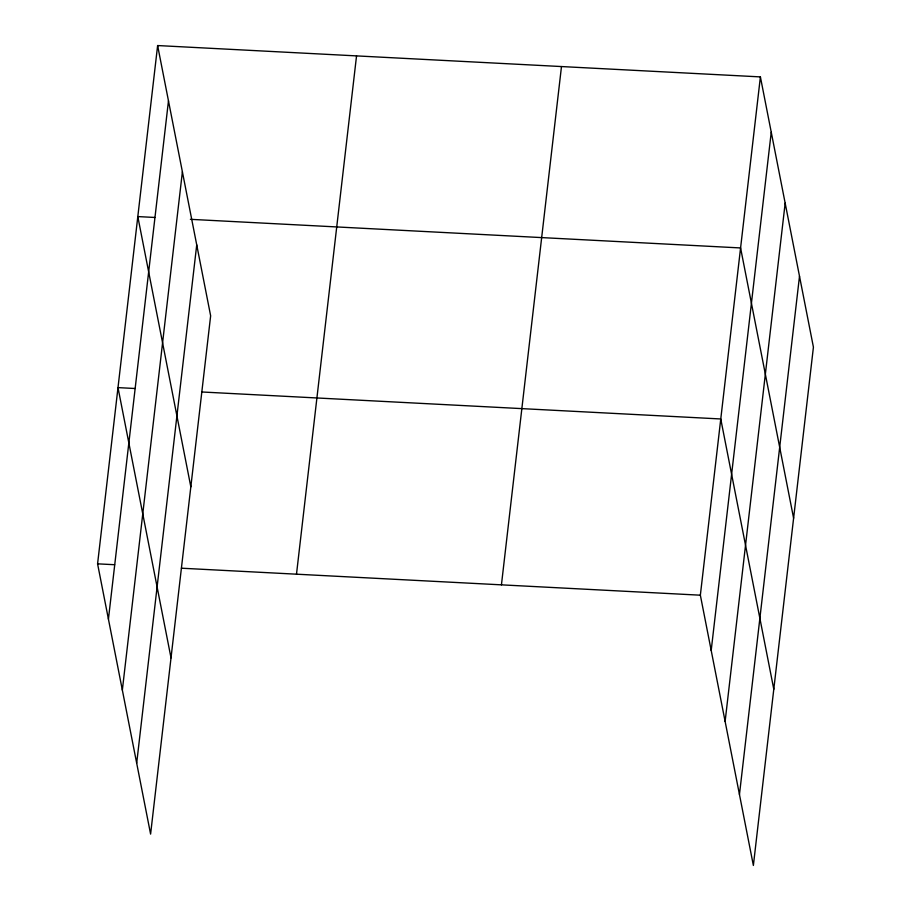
<?xml version="1.0" encoding="UTF-8"?>
<svg xmlns="http://www.w3.org/2000/svg" width="911" height="911" viewBox="0 0 911 911"><rect width="100%" height="100%" fill="white"/><g stroke="black" fill="none" stroke-linecap="round" stroke-linejoin="round"><path stroke-width="1.37" d="M157.626 45.55L210.646 315.81L150.6 834.1L97.579 563.841L157.626 45.55L760.4 76.9L813.421 347.159L753.374 865.45L700.354 595.19L760.4 76.9M108.432 619.138L168.478 100.848M122.347 690.071L182.394 171.792M136.684 763.156L196.73 244.877M296.496 574.181L356.543 55.901M501.437 584.839L561.483 66.56M711.195 650.488L771.241 132.209M725.122 721.432L785.168 203.142M739.459 794.517L799.505 276.227M154.859 217.467L137.812 216.579L190.832 486.838M190.388 219.323L740.586 247.94L793.606 518.2M135.044 388.507L117.997 387.619L171.017 657.879M201.821 391.981L720.76 418.969L773.792 689.228M97.579 563.841L114.627 564.718M181.414 568.202L700.354 595.19"/></g></svg>
